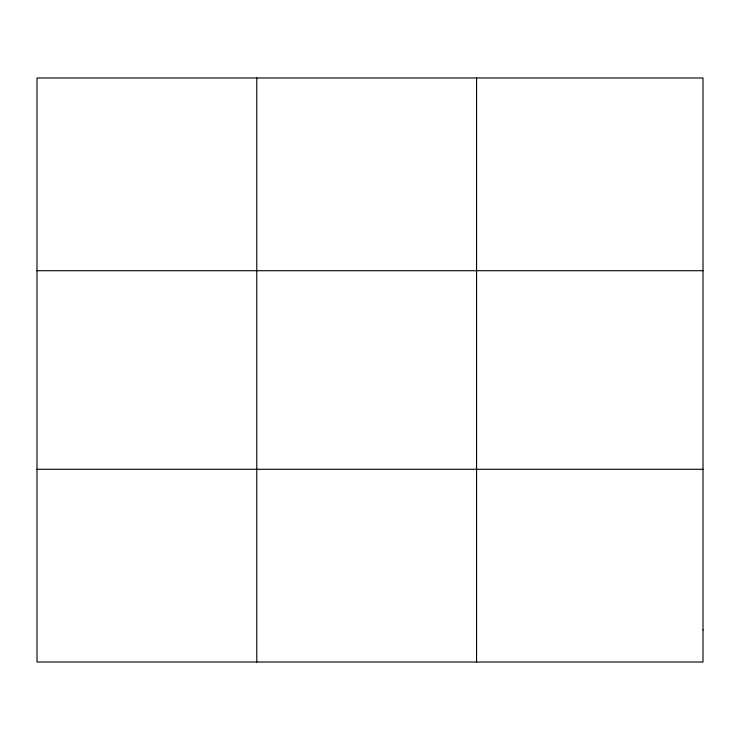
<?xml version="1.0" encoding="UTF-8"?>
<svg xmlns="http://www.w3.org/2000/svg" width="740" height="740" viewBox="0 0 740 740"><rect width="100%" height="100%" fill="white"/><g stroke="black" fill="none" stroke-linecap="round" stroke-linejoin="round"><path stroke-width="1.11" d="M256.78 662.023L256.78 77.978M476.56 662.023L476.56 77.978M37 270.711L703 270.711M37 469.289L703 469.289M703 629.897L703 662.023L37 662.023L37 77.978L703 77.978L703 629.897"/></g></svg>
